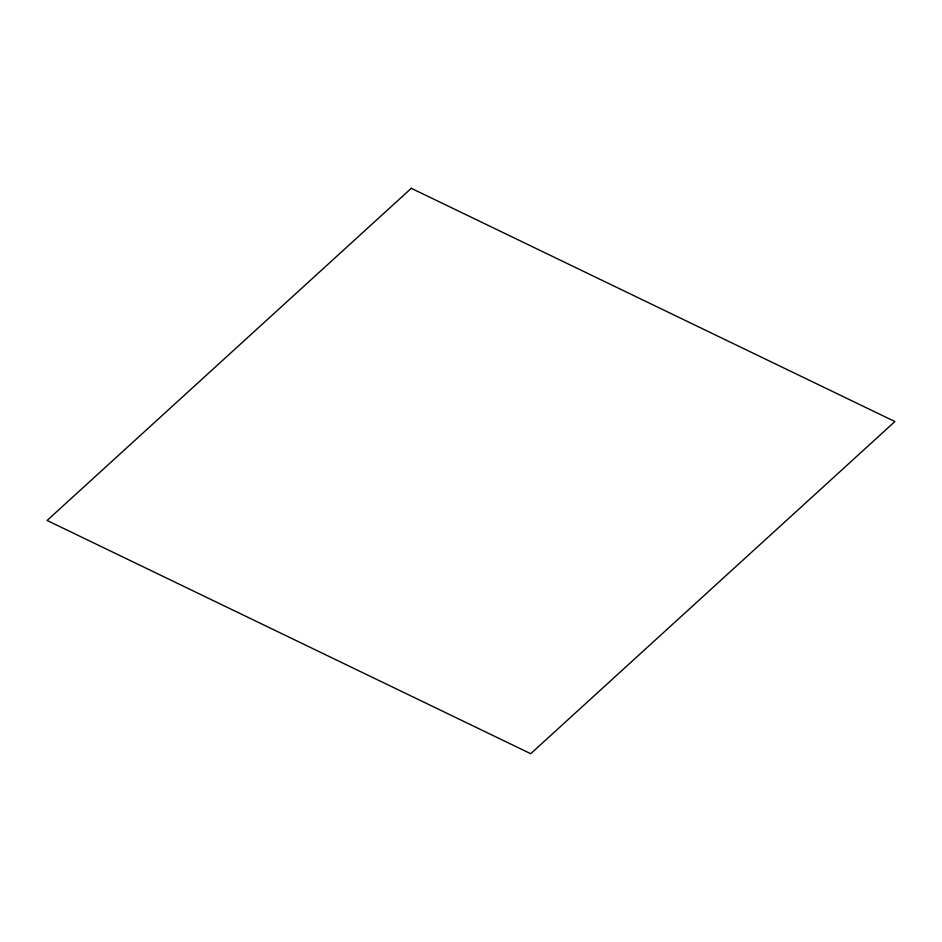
<?xml version="1.0" encoding="UTF-8"?>
<svg xmlns="http://www.w3.org/2000/svg" width="942" height="942" viewBox="0 0 942 942"><rect width="100%" height="100%" fill="white"/><g stroke="black" fill="none" stroke-linecap="round" stroke-linejoin="round"><path stroke-width="1.41" d="M411.289 188.306L47.1 520.455L530.711 753.694L894.9 421.545L411.289 188.306"/></g></svg>
